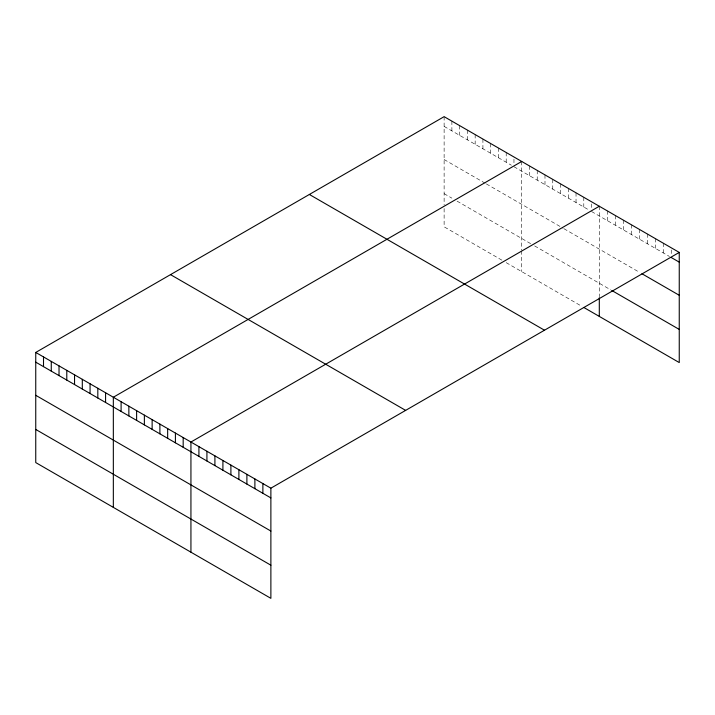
<?xml version="1.0" encoding="UTF-8"?>
<svg xmlns="http://www.w3.org/2000/svg" width="715" height="715" viewBox="0 0 715 715"><rect width="100%" height="100%" fill="white"/><g stroke="black" fill="none" stroke-linecap="round" stroke-linejoin="round"><path stroke-width="0.54" stroke-dasharray="3.58 2.68" d="M444.122 126.394L511.368 165.219M513.96 166.711L588.963 210.013M591.546 211.506L669.481 256.497M444.122 159.534L485.512 183.424M486.37 183.925L563.098 228.219M563.965 228.72L639.282 272.201M444.122 193.676L451.889 198.153M457.055 201.138L531.2 243.949M534.65 245.933L610.851 289.933M501.885 260.162L444.122 226.816L444.122 206.099M506.202 262.655L582.064 306.449M671.26 249.955L671.26 254.281M663.261 243.18L663.261 252.904M655.271 238.569L655.271 248.293M647.272 233.948L647.272 243.681M639.282 229.336L639.282 239.06M631.282 224.716L631.282 234.448M623.292 220.104L623.292 229.828M615.293 215.492L615.293 225.216M607.303 210.871L607.303 220.604M599.304 206.26L599.304 296.734M591.546 203.936L591.546 209.343M583.789 197.295L583.789 207.028M576.031 192.818L576.031 202.542M568.273 188.34L568.273 198.064M560.515 183.862L560.515 193.586M552.758 179.376L552.758 189.109M544.991 174.898L544.991 184.631M537.233 170.42L537.233 180.144M529.475 165.943L529.475 175.667M521.718 161.465L521.718 249.866M521.718 250.902L521.718 271.611M513.96 159.141L513.96 163.467M506.202 152.501L506.202 162.225M498.444 148.023L498.444 157.747M490.678 143.545L490.678 153.269M482.92 139.059L482.92 148.791M475.162 134.581L475.162 144.314M467.404 130.103L467.404 139.827M459.647 125.626L459.647 135.35M451.889 121.148L451.889 130.872M444.122 116.661L444.122 205.062"/><path stroke-width="1.07" d="M679.25 252.413L270.878 488.184L270.878 598.339L35.75 462.587L35.75 352.441L444.122 116.661L679.25 252.413L679.25 362.559L583.789 307.45M521.718 161.465L113.336 397.236L113.336 507.382M599.304 206.26L190.932 442.031L190.932 552.186M671.26 257.525L679.25 262.137M641.945 273.738L679.25 295.277M611.745 290.451L679.25 329.418M309.363 194.471L544.481 330.214M170.519 274.632L405.637 410.383M35.75 352.441L270.878 488.184M35.75 362.165L270.878 497.917M35.75 395.306L270.878 531.048M35.75 429.447L270.878 565.199M599.304 297.771L599.304 316.405M262.879 483.572L262.879 493.296M254.889 478.952L254.889 488.685M246.89 474.34L246.89 484.064M238.899 469.728L238.899 479.452M230.9 465.108L230.9 474.84M222.91 460.496L222.91 470.22M214.911 455.875L214.911 465.608M206.921 451.263L206.921 460.987M198.922 446.652L198.922 456.376M183.174 437.553L183.174 447.277M175.416 433.076L175.416 442.8M167.659 428.589L167.659 438.322M159.892 424.111L159.892 433.844M152.134 419.634L152.134 429.358M144.376 415.156L144.376 424.88M136.619 410.678L136.619 420.402M128.861 406.192L128.861 415.924M121.103 401.714L121.103 411.438M105.579 392.758L105.579 402.482M97.821 388.272L97.821 398.005M90.063 383.794L90.063 393.527M82.305 379.316L82.305 389.04M74.548 374.839L74.548 384.563M66.79 370.361L66.79 380.085M59.023 365.874L59.023 375.607M51.266 361.397L51.266 371.121M43.508 356.919L43.508 366.643"/></g></svg>
